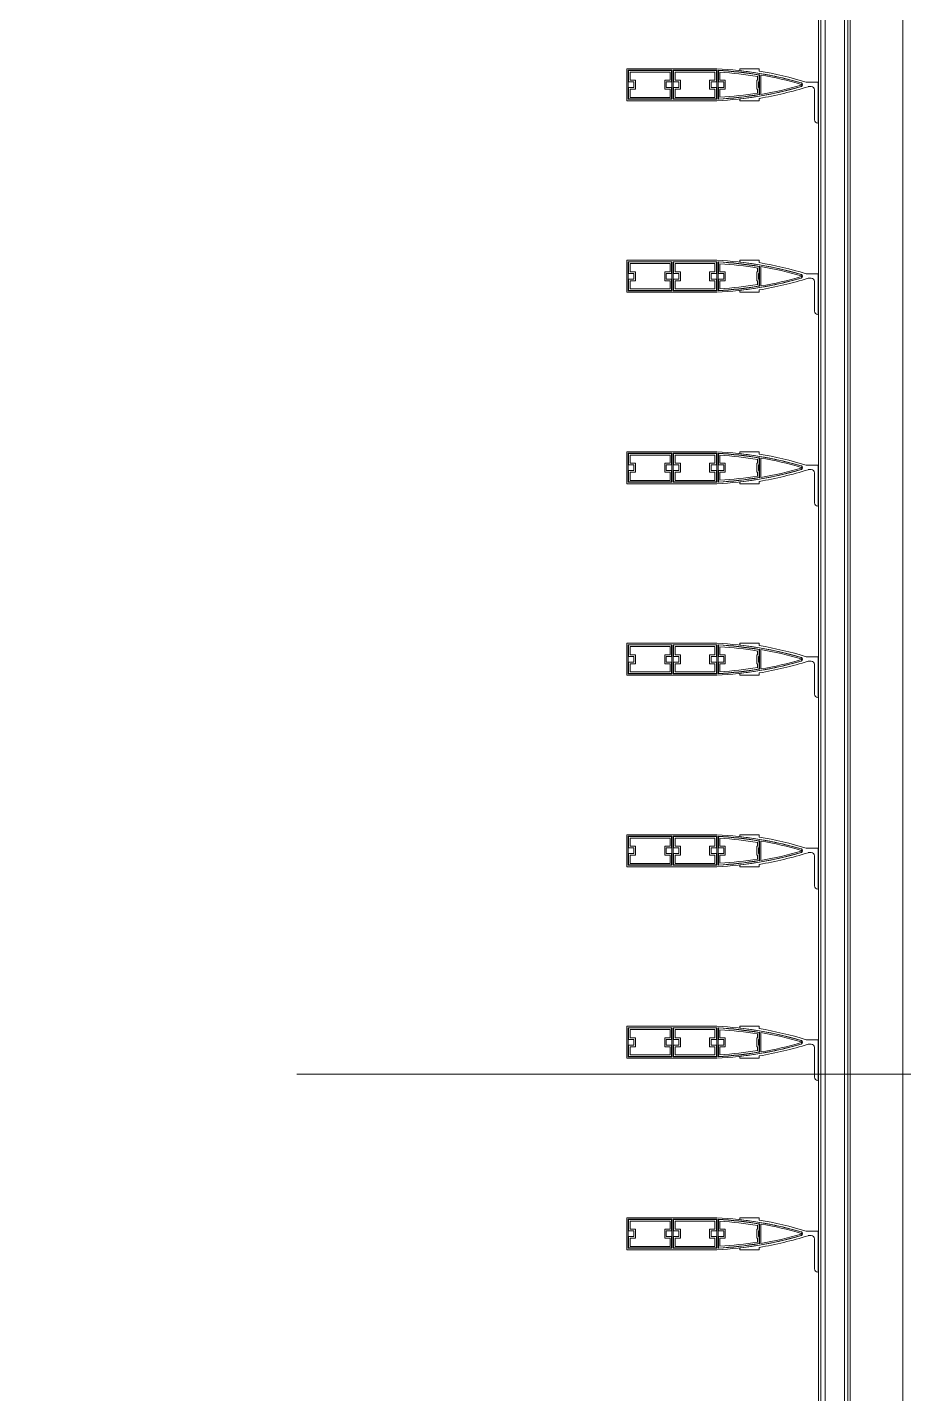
# Model space of a CAD drawing. Header units: millimetres. Extents: x 48966 to 155647, y -43515 to 26217.
# Drawn here: x 55452 to 56825, y -10283 to -8143 of the extents above; entities that cross this region are included whole.
import ezdxf

# ---------------------------------------------------------------- set-up
doc = ezdxf.new("R2010")
doc.units = ezdxf.units.MM
doc.linetypes.add('Осевые', pattern=[6350, 1270, -952.5, 3175, -952.5])
for name, color, linetype, lineweight in [('Обобщенные модели', 7, 'Continuous', 9), ('Обобщенные модели-1', 7, 'Continuous', 18), ('Оси-2', 7, 'Осевые', 9), ('Стены', 7, 'Continuous', 9)]:
    doc.layers.add(name, color=color, linetype=linetype, lineweight=lineweight)

# ---------------------------------------------------------------- blocks, each defined once
blk = doc.blocks.new('Обвязочная балка 1 - Обвязочная балка 1-1451838-План 5-го этажа на отм_ _12_600')
at = {"layer": 'Обобщенные модели'}
for p, q in [((56702.6, 20067.1), (56702.5, -21690.9)), ((56732.4, -21690.9), (56732.5, 20067.1))]:
    blk.add_line(p, q, dxfattribs=at)
at = {"layer": 'Обобщенные модели-1'}
for p, q in [((56691.7, 20067.1), (56691.6, -21690.9)), ((56695.6, -21690.9), (56695.7, 20067.1)), ((56737.7, 20067.1), (56737.6, -21690.9)), ((56741.6, -21690.9), (56741.7, 20067.1))]:
    blk.add_line(p, q, dxfattribs=at)
blk = doc.blocks.new('Профиль ламели268 - Профиль ламели-1526301-План 5-го этажа на отм_ _12_600')
at = {"layer": 'Обобщенные модели-1'}
for p, q in [((64006.9, 24507.1), (64006.9, 24366.2)), ((64056.9, 24507.1), (64006.9, 24507.1)), ((64009.1, 24436.5), (64009.1, 24504.9)), ((64009.1, 24504.9), (64054.7, 24504.9)), ((64027.4, 24504.4), (64009.6, 24504.4)), ((64009.6, 24504.4), (64009.6, 24437)), ((64012.1, 24439.5), (64012.1, 24501.9)), ((64012.1, 24501.9), (64024.9, 24501.9)), ((64024.9, 24501.9), (64024.9, 24493.5)), ((64024.9, 24493.5), (64038.8, 24493.5)), ((64027.4, 24496), (64027.4, 24504.4)), ((64036.3, 24496), (64027.4, 24496)), ((64054.2, 24504.4), (64036.3, 24504.4)), ((64036.3, 24504.4), (64036.3, 24496)), ((64038.8, 24493.5), (64038.8, 24501.9)), ((64038.8, 24501.9), (64051.7, 24501.9)), ((64051.7, 24501.9), (64051.7, 24439.5)), ((64054.2, 24437), (64054.2, 24504.4)), ((64054.7, 24504.9), (64054.7, 24436.5)), ((64056.9, 24366.2), (64056.9, 24507.1)), ((64038.8, 24447.9), (64024.9, 24447.9)), ((64024.9, 24447.9), (64024.9, 24439.5)), ((64027.4, 24437), (64027.4, 24445.4)), ((64027.4, 24445.4), (64036.3, 24445.4)), ((64036.3, 24445.4), (64036.3, 24437)), ((64038.8, 24439.5), (64038.8, 24447.9)), ((64054.7, 24436.5), (64009.1, 24436.5)), ((64009.1, 24434.6), (64054.7, 24434.6)), ((64009.1, 24366.2), (64009.1, 24434.6)), ((64009.6, 24437), (64027.4, 24437)), ((64027.4, 24434.1), (64009.6, 24434.1)), ((64009.6, 24434.1), (64009.6, 24366.7)), ((64024.9, 24439.5), (64012.1, 24439.5)), ((64012.1, 24369.2), (64012.1, 24431.6)), ((64012.1, 24431.6), (64024.9, 24431.6)), ((64024.9, 24431.6), (64024.9, 24423.2)), ((64024.9, 24423.2), (64038.8, 24423.2)), ((64027.4, 24425.7), (64027.4, 24434.1)), ((64036.3, 24425.7), (64027.4, 24425.7)), ((64036.3, 24437), (64054.2, 24437)), ((64054.2, 24434.1), (64036.3, 24434.1)), ((64036.3, 24434.1), (64036.3, 24425.7)), ((64051.7, 24439.5), (64038.8, 24439.5)), ((64038.8, 24423.2), (64038.8, 24431.6)), ((64038.8, 24431.6), (64051.7, 24431.6)), ((64051.7, 24431.6), (64051.7, 24369.2)), ((64054.2, 24366.7), (64054.2, 24434.1)), ((64054.7, 24434.6), (64054.7, 24366.2)), ((64054.7, 24366.2), (64009.1, 24366.2)), ((64009.1, 24364.3), (64054.6, 24364.3)), ((64009.6, 24366.7), (64027.4, 24366.7)), ((64027.4, 24363.8), (64009.6, 24363.8)), ((64024.9, 24369.2), (64012.1, 24369.2)), ((64012.2, 24361.3), (64024.9, 24361.3)), ((64038.8, 24377.6), (64024.9, 24377.6)), ((64024.9, 24377.6), (64024.9, 24369.2)), ((64024.9, 24361.3), (64024.9, 24352.9)), ((64027.4, 24366.7), (64027.4, 24375.1)), ((64027.4, 24375.1), (64036.3, 24375.1)), ((64027.4, 24355.4), (64027.4, 24363.8)), ((64036.3, 24375.1), (64036.3, 24366.7)), ((64036.3, 24366.7), (64054.2, 24366.7)), ((64054.2, 24363.8), (64036.3, 24363.8)), ((64036.3, 24363.8), (64036.3, 24355.4)), ((64038.8, 24369.2), (64038.8, 24377.6)), ((64051.7, 24369.2), (64038.8, 24369.2)), ((64038.8, 24352.9), (64038.8, 24361.3)), ((64038.8, 24361.3), (64051.5, 24361.3)), ((64024.9, 24352.9), (64038.8, 24352.9)), ((64036.3, 24355.4), (64027.4, 24355.4)), ((64009.8, 24330.1), (64006.9, 24330.1)), ((64006.9, 24330.1), (64006.9, 24299.7)), ((64056.8, 24330.1), (64053.9, 24330.1)), ((64056.8, 24299.7), (64056.8, 24330.1)), ((64006.9, 24299.7), (64010.5, 24299.7)), ((64047.4, 24299.2), (64016.3, 24299.2)), ((64016.6, 24297.3), (64047.1, 24297.3)), ((64016.8, 24299.7), (64027.4, 24299.7)), ((64024.9, 24302.2), (64018.9, 24302.2)), ((64038.8, 24303.5), (64024.9, 24303.5)), ((64024.9, 24303.5), (64024.9, 24302.2)), ((64027.4, 24299.7), (64027.4, 24301)), ((64027.4, 24301), (64036.3, 24301)), ((64036.3, 24301), (64036.3, 24299.7)), ((64036.3, 24299.7), (64046.9, 24299.7)), ((64038.8, 24302.2), (64038.8, 24303.5)), ((64044.8, 24302.2), (64038.8, 24302.2)), ((64053.2, 24299.7), (64056.8, 24299.7)), ((64023.9, 24213.1), (63976.9, 24213.1)), ((64028.9, 24223), (64028.9, 24218.1)), ((64035.9, 24207.1), (64035.9, 24226.3)), ((63971.9, 24208.1), (63971.9, 24207.1)), ((63971.9, 24207.1), (64035.9, 24207.1))]:
    blk.add_line(p, q, dxfattribs=at)
for centre, radius, start, end in [((64580.6, 24394.6), 574.5, 182.8338, 196.2258), ((64580.7, 24394.3), 572.3, 183.0109, 189.5715), ((64580.4, 24395.9), 571.8, 183.2193, 189.6867), ((64580.5, 24395.6), 569.3, 183.4571, 189.4457), ((63483.1, 24394.6), 574.5, 343.7742, 357.1662), ((63483.2, 24395.6), 569.3, 350.5543, 356.5429), ((63483.3, 24395.9), 571.8, 350.3133, 356.7807), ((63483, 24394.3), 572.3, 350.4285, 356.9891), ((64580.6, 24394.6), 574.5, 186.4465, 196.2576), ((63483.1, 24394.6), 574.5, 343.7424, 353.5535), ((64577.1, 24394.6), 574.5, 189.5084, 197.3712), ((64549, 24386.8), 539.8, 189.5428, 196.4344), ((63514.7, 24386.8), 539.8, 343.5656, 350.4572), ((63486.6, 24394.6), 574.5, 342.9661, 350.4916), ((64031.9, 24235.1), 3, 200, 340), ((64031.9, 24234.5), 2.84, 196.2576, 343.7424), ((64031.9, 24234.2), 0.645, 196.4344, 343.5656), ((63976.9, 24208.1), 5, 90, 180), ((64023.9, 24218.1), 5, 270, 0)]:
    blk.add_arc(centre, radius, start, end, dxfattribs=at)
blk = doc.blocks.new('Профиль ламели269 - Профиль ламели-1526565-План 5-го этажа на отм_ _12_600')
at = {"layer": 'Обобщенные модели-1'}
for p, q in [((64006.9, 24507.1), (64006.9, 24366.2)), ((64056.9, 24507.1), (64006.9, 24507.1)), ((64009.1, 24436.5), (64009.1, 24504.9)), ((64009.1, 24504.9), (64054.7, 24504.9)), ((64027.4, 24504.4), (64009.6, 24504.4)), ((64009.6, 24504.4), (64009.6, 24437)), ((64012.1, 24439.5), (64012.1, 24501.9)), ((64012.1, 24501.9), (64024.9, 24501.9)), ((64024.9, 24501.9), (64024.9, 24493.5)), ((64024.9, 24493.5), (64038.8, 24493.5)), ((64027.4, 24496), (64027.4, 24504.4)), ((64036.3, 24496), (64027.4, 24496)), ((64054.2, 24504.4), (64036.3, 24504.4)), ((64036.3, 24504.4), (64036.3, 24496)), ((64038.8, 24493.5), (64038.8, 24501.9)), ((64038.8, 24501.9), (64051.7, 24501.9)), ((64051.7, 24501.9), (64051.7, 24439.5)), ((64054.2, 24437), (64054.2, 24504.4)), ((64054.7, 24504.9), (64054.7, 24436.5)), ((64056.9, 24366.2), (64056.9, 24507.1)), ((64038.8, 24447.9), (64024.9, 24447.9)), ((64024.9, 24447.9), (64024.9, 24439.5)), ((64027.4, 24437), (64027.4, 24445.4)), ((64027.4, 24445.4), (64036.3, 24445.4)), ((64036.3, 24445.4), (64036.3, 24437)), ((64038.8, 24439.5), (64038.8, 24447.9)), ((64054.7, 24436.5), (64009.1, 24436.5)), ((64009.1, 24434.6), (64054.7, 24434.6)), ((64009.1, 24366.2), (64009.1, 24434.6)), ((64009.6, 24437), (64027.4, 24437)), ((64027.4, 24434.1), (64009.6, 24434.1)), ((64009.6, 24434.1), (64009.6, 24366.7)), ((64024.9, 24439.5), (64012.1, 24439.5)), ((64012.1, 24369.2), (64012.1, 24431.6)), ((64012.1, 24431.6), (64024.9, 24431.6)), ((64024.9, 24431.6), (64024.9, 24423.2)), ((64024.9, 24423.2), (64038.8, 24423.2)), ((64027.4, 24425.7), (64027.4, 24434.1)), ((64036.3, 24425.7), (64027.4, 24425.7)), ((64036.3, 24437), (64054.2, 24437)), ((64054.2, 24434.1), (64036.3, 24434.1)), ((64036.3, 24434.1), (64036.3, 24425.7)), ((64051.7, 24439.5), (64038.8, 24439.5)), ((64038.8, 24423.2), (64038.8, 24431.6)), ((64038.8, 24431.6), (64051.7, 24431.6)), ((64051.7, 24431.6), (64051.7, 24369.2)), ((64054.2, 24366.7), (64054.2, 24434.1)), ((64054.7, 24434.6), (64054.7, 24366.2)), ((64054.7, 24366.2), (64009.1, 24366.2)), ((64009.1, 24364.3), (64054.6, 24364.3)), ((64009.6, 24366.7), (64027.4, 24366.7)), ((64027.4, 24363.8), (64009.6, 24363.8)), ((64024.9, 24369.2), (64012.1, 24369.2)), ((64012.2, 24361.3), (64024.9, 24361.3)), ((64038.8, 24377.6), (64024.9, 24377.6)), ((64024.9, 24377.6), (64024.9, 24369.2)), ((64024.9, 24361.3), (64024.9, 24352.9)), ((64027.4, 24366.7), (64027.4, 24375.1)), ((64027.4, 24375.1), (64036.3, 24375.1)), ((64027.4, 24355.4), (64027.4, 24363.8)), ((64036.3, 24375.1), (64036.3, 24366.7)), ((64036.3, 24366.7), (64054.2, 24366.7)), ((64054.2, 24363.8), (64036.3, 24363.8)), ((64036.3, 24363.8), (64036.3, 24355.4)), ((64038.8, 24369.2), (64038.8, 24377.6)), ((64051.7, 24369.2), (64038.8, 24369.2)), ((64038.8, 24352.9), (64038.8, 24361.3)), ((64038.8, 24361.3), (64051.5, 24361.3)), ((64024.9, 24352.9), (64038.8, 24352.9)), ((64036.3, 24355.4), (64027.4, 24355.4)), ((64009.8, 24330.1), (64006.9, 24330.1)), ((64006.9, 24330.1), (64006.9, 24299.7)), ((64056.8, 24330.1), (64053.9, 24330.1)), ((64056.8, 24299.7), (64056.8, 24330.1)), ((64006.9, 24299.7), (64010.5, 24299.7)), ((64047.4, 24299.2), (64016.3, 24299.2)), ((64016.6, 24297.3), (64047.1, 24297.3)), ((64016.8, 24299.7), (64027.4, 24299.7)), ((64024.9, 24302.2), (64018.9, 24302.2)), ((64038.8, 24303.5), (64024.9, 24303.5)), ((64024.9, 24303.5), (64024.9, 24302.2)), ((64027.4, 24299.7), (64027.4, 24301)), ((64027.4, 24301), (64036.3, 24301)), ((64036.3, 24301), (64036.3, 24299.7)), ((64036.3, 24299.7), (64046.9, 24299.7)), ((64038.8, 24302.2), (64038.8, 24303.5)), ((64044.8, 24302.2), (64038.8, 24302.2)), ((64053.2, 24299.7), (64056.8, 24299.7)), ((64023.9, 24213.1), (63976.9, 24213.1)), ((64028.9, 24223), (64028.9, 24218.1)), ((64035.9, 24207.1), (64035.9, 24226.3)), ((63971.9, 24208.1), (63971.9, 24207.1)), ((63971.9, 24207.1), (64035.9, 24207.1))]:
    blk.add_line(p, q, dxfattribs=at)
for centre, radius, start, end in [((64580.6, 24394.6), 574.5, 182.8338, 196.2258), ((64580.7, 24394.3), 572.3, 183.0109, 189.5715), ((64580.4, 24395.9), 571.8, 183.2193, 189.6867), ((64580.5, 24395.6), 569.3, 183.4571, 189.4457), ((63483.1, 24394.6), 574.5, 343.7742, 357.1662), ((63483.2, 24395.6), 569.3, 350.5543, 356.5429), ((63483.3, 24395.9), 571.8, 350.3133, 356.7807), ((63483, 24394.3), 572.3, 350.4285, 356.9891), ((64580.6, 24394.6), 574.5, 186.4465, 196.2576), ((63483.1, 24394.6), 574.5, 343.7424, 353.5535), ((64577.1, 24394.6), 574.5, 189.5084, 197.3712), ((64549, 24386.8), 539.8, 189.5428, 196.4344), ((63514.7, 24386.8), 539.8, 343.5656, 350.4572), ((63486.6, 24394.6), 574.5, 342.9661, 350.4916), ((64031.9, 24235.1), 3, 200, 340), ((64031.9, 24234.5), 2.84, 196.2576, 343.7424), ((64031.9, 24234.2), 0.645, 196.4344, 343.5656), ((63976.9, 24208.1), 5, 90, 180), ((64023.9, 24218.1), 5, 270, 0)]:
    blk.add_arc(centre, radius, start, end, dxfattribs=at)
blk = doc.blocks.new('Профиль ламели270 - Профиль ламели-1526829-План 5-го этажа на отм_ _12_600')
at = {"layer": 'Обобщенные модели-1'}
for p, q in [((64006.9, 24507.1), (64006.9, 24366.2)), ((64056.9, 24507.1), (64006.9, 24507.1)), ((64009.1, 24436.5), (64009.1, 24504.9)), ((64009.1, 24504.9), (64054.7, 24504.9)), ((64027.4, 24504.4), (64009.6, 24504.4)), ((64009.6, 24504.4), (64009.6, 24437)), ((64012.1, 24439.5), (64012.1, 24501.9)), ((64012.1, 24501.9), (64024.9, 24501.9)), ((64024.9, 24501.9), (64024.9, 24493.5)), ((64024.9, 24493.5), (64038.8, 24493.5)), ((64027.4, 24496), (64027.4, 24504.4)), ((64036.3, 24496), (64027.4, 24496)), ((64054.2, 24504.4), (64036.3, 24504.4)), ((64036.3, 24504.4), (64036.3, 24496)), ((64038.8, 24493.5), (64038.8, 24501.9)), ((64038.8, 24501.9), (64051.7, 24501.9)), ((64051.7, 24501.9), (64051.7, 24439.5)), ((64054.2, 24437), (64054.2, 24504.4)), ((64054.7, 24504.9), (64054.7, 24436.5)), ((64056.9, 24366.2), (64056.9, 24507.1)), ((64038.8, 24447.9), (64024.9, 24447.9)), ((64024.9, 24447.9), (64024.9, 24439.5)), ((64027.4, 24437), (64027.4, 24445.4)), ((64027.4, 24445.4), (64036.3, 24445.4)), ((64036.3, 24445.4), (64036.3, 24437)), ((64038.8, 24439.5), (64038.8, 24447.9)), ((64054.7, 24436.5), (64009.1, 24436.5)), ((64009.1, 24434.6), (64054.7, 24434.6)), ((64009.1, 24366.2), (64009.1, 24434.6)), ((64009.6, 24437), (64027.4, 24437)), ((64027.4, 24434.1), (64009.6, 24434.1)), ((64009.6, 24434.1), (64009.6, 24366.7)), ((64024.9, 24439.5), (64012.1, 24439.5)), ((64012.1, 24369.2), (64012.1, 24431.6)), ((64012.1, 24431.6), (64024.9, 24431.6)), ((64024.9, 24431.6), (64024.9, 24423.2)), ((64024.9, 24423.2), (64038.8, 24423.2)), ((64027.4, 24425.7), (64027.4, 24434.1)), ((64036.3, 24425.7), (64027.4, 24425.7)), ((64036.3, 24437), (64054.2, 24437)), ((64054.2, 24434.1), (64036.3, 24434.1)), ((64036.3, 24434.1), (64036.3, 24425.7)), ((64051.7, 24439.5), (64038.8, 24439.5)), ((64038.8, 24423.2), (64038.8, 24431.6)), ((64038.8, 24431.6), (64051.7, 24431.6)), ((64051.7, 24431.6), (64051.7, 24369.2)), ((64054.2, 24366.7), (64054.2, 24434.1)), ((64054.7, 24434.6), (64054.7, 24366.2)), ((64054.7, 24366.2), (64009.1, 24366.2)), ((64009.1, 24364.3), (64054.6, 24364.3)), ((64009.6, 24366.7), (64027.4, 24366.7)), ((64027.4, 24363.8), (64009.6, 24363.8)), ((64024.9, 24369.2), (64012.1, 24369.2)), ((64012.2, 24361.3), (64024.9, 24361.3)), ((64038.8, 24377.6), (64024.9, 24377.6)), ((64024.9, 24377.6), (64024.9, 24369.2)), ((64024.9, 24361.3), (64024.9, 24352.9)), ((64027.4, 24366.7), (64027.4, 24375.1)), ((64027.4, 24375.1), (64036.3, 24375.1)), ((64027.4, 24355.4), (64027.4, 24363.8)), ((64036.3, 24375.1), (64036.3, 24366.7)), ((64036.3, 24366.7), (64054.2, 24366.7)), ((64054.2, 24363.8), (64036.3, 24363.8)), ((64036.3, 24363.8), (64036.3, 24355.4)), ((64038.8, 24369.2), (64038.8, 24377.6)), ((64051.7, 24369.2), (64038.8, 24369.2)), ((64038.8, 24352.9), (64038.8, 24361.3)), ((64038.8, 24361.3), (64051.5, 24361.3)), ((64024.9, 24352.9), (64038.8, 24352.9)), ((64036.3, 24355.4), (64027.4, 24355.4)), ((64009.8, 24330.1), (64006.9, 24330.1)), ((64006.9, 24330.1), (64006.9, 24299.7)), ((64056.8, 24330.1), (64053.9, 24330.1)), ((64056.8, 24299.7), (64056.8, 24330.1)), ((64006.9, 24299.7), (64010.5, 24299.7)), ((64047.4, 24299.2), (64016.3, 24299.2)), ((64016.6, 24297.3), (64047.1, 24297.3)), ((64016.8, 24299.7), (64027.4, 24299.7)), ((64024.9, 24302.2), (64018.9, 24302.2)), ((64038.8, 24303.5), (64024.9, 24303.5)), ((64024.9, 24303.5), (64024.9, 24302.2)), ((64027.4, 24299.7), (64027.4, 24301)), ((64027.4, 24301), (64036.3, 24301)), ((64036.3, 24301), (64036.3, 24299.7)), ((64036.3, 24299.7), (64046.9, 24299.7)), ((64038.8, 24302.2), (64038.8, 24303.5)), ((64044.8, 24302.2), (64038.8, 24302.2)), ((64053.2, 24299.7), (64056.8, 24299.7)), ((64023.9, 24213.1), (63976.9, 24213.1)), ((64028.9, 24223), (64028.9, 24218.1)), ((64035.9, 24207.1), (64035.9, 24226.3)), ((63971.9, 24208.1), (63971.9, 24207.1)), ((63971.9, 24207.1), (64035.9, 24207.1))]:
    blk.add_line(p, q, dxfattribs=at)
for centre, radius, start, end in [((64580.6, 24394.6), 574.5, 182.8338, 196.2258), ((64580.7, 24394.3), 572.3, 183.0109, 189.5715), ((64580.4, 24395.9), 571.8, 183.2193, 189.6867), ((64580.5, 24395.6), 569.3, 183.4571, 189.4457), ((63483.1, 24394.6), 574.5, 343.7742, 357.1662), ((63483.2, 24395.6), 569.3, 350.5543, 356.5429), ((63483.3, 24395.9), 571.8, 350.3133, 356.7807), ((63483, 24394.3), 572.3, 350.4285, 356.9891), ((64580.6, 24394.6), 574.5, 186.4465, 196.2576), ((63483.1, 24394.6), 574.5, 343.7424, 353.5535), ((64577.1, 24394.6), 574.5, 189.5084, 197.3712), ((64549, 24386.8), 539.8, 189.5428, 196.4344), ((63514.7, 24386.8), 539.8, 343.5656, 350.4572), ((63486.6, 24394.6), 574.5, 342.9661, 350.4916), ((64031.9, 24235.1), 3, 200, 340), ((64031.9, 24234.5), 2.84, 196.2576, 343.7424), ((64031.9, 24234.2), 0.645, 196.4344, 343.5656), ((63976.9, 24208.1), 5, 90, 180), ((64023.9, 24218.1), 5, 270, 0)]:
    blk.add_arc(centre, radius, start, end, dxfattribs=at)
blk = doc.blocks.new('Профиль ламели271 - Профиль ламели-1527093-План 5-го этажа на отм_ _12_600')
at = {"layer": 'Обобщенные модели-1'}
for p, q in [((64006.9, 24507.1), (64006.9, 24366.2)), ((64056.9, 24507.1), (64006.9, 24507.1)), ((64009.1, 24436.5), (64009.1, 24504.9)), ((64009.1, 24504.9), (64054.7, 24504.9)), ((64027.4, 24504.4), (64009.6, 24504.4)), ((64009.6, 24504.4), (64009.6, 24437)), ((64012.1, 24439.5), (64012.1, 24501.9)), ((64012.1, 24501.9), (64024.9, 24501.9)), ((64024.9, 24501.9), (64024.9, 24493.5)), ((64024.9, 24493.5), (64038.8, 24493.5)), ((64027.4, 24496), (64027.4, 24504.4)), ((64036.3, 24496), (64027.4, 24496)), ((64054.2, 24504.4), (64036.3, 24504.4)), ((64036.3, 24504.4), (64036.3, 24496)), ((64038.8, 24493.5), (64038.8, 24501.9)), ((64038.8, 24501.9), (64051.7, 24501.9)), ((64051.7, 24501.9), (64051.7, 24439.5)), ((64054.2, 24437), (64054.2, 24504.4)), ((64054.7, 24504.9), (64054.7, 24436.5)), ((64056.9, 24366.2), (64056.9, 24507.1)), ((64038.8, 24447.9), (64024.9, 24447.9)), ((64024.9, 24447.9), (64024.9, 24439.5)), ((64027.4, 24437), (64027.4, 24445.4)), ((64027.4, 24445.4), (64036.3, 24445.4)), ((64036.3, 24445.4), (64036.3, 24437)), ((64038.8, 24439.5), (64038.8, 24447.9)), ((64054.7, 24436.5), (64009.1, 24436.5)), ((64009.1, 24434.6), (64054.7, 24434.6)), ((64009.1, 24366.2), (64009.1, 24434.6)), ((64009.6, 24437), (64027.4, 24437)), ((64027.4, 24434.1), (64009.6, 24434.1)), ((64009.6, 24434.1), (64009.6, 24366.7)), ((64024.9, 24439.5), (64012.1, 24439.5)), ((64012.1, 24369.2), (64012.1, 24431.6)), ((64012.1, 24431.6), (64024.9, 24431.6)), ((64024.9, 24431.6), (64024.9, 24423.2)), ((64024.9, 24423.2), (64038.8, 24423.2)), ((64027.4, 24425.7), (64027.4, 24434.1)), ((64036.3, 24425.7), (64027.4, 24425.7)), ((64036.3, 24437), (64054.2, 24437)), ((64054.2, 24434.1), (64036.3, 24434.1)), ((64036.3, 24434.1), (64036.3, 24425.7)), ((64051.7, 24439.5), (64038.8, 24439.5)), ((64038.8, 24423.2), (64038.8, 24431.6)), ((64038.8, 24431.6), (64051.7, 24431.6)), ((64051.7, 24431.6), (64051.7, 24369.2)), ((64054.2, 24366.7), (64054.2, 24434.1)), ((64054.7, 24434.6), (64054.7, 24366.2)), ((64054.7, 24366.2), (64009.1, 24366.2)), ((64009.1, 24364.3), (64054.6, 24364.3)), ((64009.6, 24366.7), (64027.4, 24366.7)), ((64027.4, 24363.8), (64009.6, 24363.8)), ((64024.9, 24369.2), (64012.1, 24369.2)), ((64012.2, 24361.3), (64024.9, 24361.3)), ((64038.8, 24377.6), (64024.9, 24377.6)), ((64024.9, 24377.6), (64024.9, 24369.2)), ((64024.9, 24361.3), (64024.9, 24352.9)), ((64027.4, 24366.7), (64027.4, 24375.1)), ((64027.4, 24375.1), (64036.3, 24375.1)), ((64027.4, 24355.4), (64027.4, 24363.8)), ((64036.3, 24375.1), (64036.3, 24366.7)), ((64036.3, 24366.7), (64054.2, 24366.7)), ((64054.2, 24363.8), (64036.3, 24363.8)), ((64036.3, 24363.8), (64036.3, 24355.4)), ((64038.8, 24369.2), (64038.8, 24377.6)), ((64051.7, 24369.2), (64038.8, 24369.2)), ((64038.8, 24352.9), (64038.8, 24361.3)), ((64038.8, 24361.3), (64051.5, 24361.3)), ((64024.9, 24352.9), (64038.8, 24352.9)), ((64036.3, 24355.4), (64027.4, 24355.4)), ((64009.8, 24330.1), (64006.9, 24330.1)), ((64006.9, 24330.1), (64006.9, 24299.7)), ((64056.8, 24330.1), (64053.9, 24330.1)), ((64056.8, 24299.7), (64056.8, 24330.1)), ((64006.9, 24299.7), (64010.5, 24299.7)), ((64047.4, 24299.2), (64016.3, 24299.2)), ((64016.6, 24297.3), (64047.1, 24297.3)), ((64016.8, 24299.7), (64027.4, 24299.7)), ((64024.9, 24302.2), (64018.9, 24302.2)), ((64038.8, 24303.5), (64024.9, 24303.5)), ((64024.9, 24303.5), (64024.9, 24302.2)), ((64027.4, 24299.7), (64027.4, 24301)), ((64027.4, 24301), (64036.3, 24301)), ((64036.3, 24301), (64036.3, 24299.7)), ((64036.3, 24299.7), (64046.9, 24299.7)), ((64038.8, 24302.2), (64038.8, 24303.5)), ((64044.8, 24302.2), (64038.8, 24302.2)), ((64053.2, 24299.7), (64056.8, 24299.7)), ((64023.9, 24213.1), (63976.9, 24213.1)), ((64028.9, 24223), (64028.9, 24218.1)), ((64035.9, 24207.1), (64035.9, 24226.3)), ((63971.9, 24208.1), (63971.9, 24207.1)), ((63971.9, 24207.1), (64035.9, 24207.1))]:
    blk.add_line(p, q, dxfattribs=at)
for centre, radius, start, end in [((64580.6, 24394.6), 574.5, 182.8338, 196.2258), ((64580.7, 24394.3), 572.3, 183.0109, 189.5715), ((64580.4, 24395.9), 571.8, 183.2193, 189.6867), ((64580.5, 24395.6), 569.3, 183.4571, 189.4457), ((63483.1, 24394.6), 574.5, 343.7742, 357.1662), ((63483.2, 24395.6), 569.3, 350.5543, 356.5429), ((63483.3, 24395.9), 571.8, 350.3133, 356.7807), ((63483, 24394.3), 572.3, 350.4285, 356.9891), ((64580.6, 24394.6), 574.5, 186.4465, 196.2576), ((63483.1, 24394.6), 574.5, 343.7424, 353.5535), ((64577.1, 24394.6), 574.5, 189.5084, 197.3712), ((64549, 24386.8), 539.8, 189.5428, 196.4344), ((63514.7, 24386.8), 539.8, 343.5656, 350.4572), ((63486.6, 24394.6), 574.5, 342.9661, 350.4916), ((64031.9, 24235.1), 3, 200, 340), ((64031.9, 24234.5), 2.84, 196.2576, 343.7424), ((64031.9, 24234.2), 0.645, 196.4344, 343.5656), ((63976.9, 24208.1), 5, 90, 180), ((64023.9, 24218.1), 5, 270, 0)]:
    blk.add_arc(centre, radius, start, end, dxfattribs=at)
blk = doc.blocks.new('Профиль ламели272 - Профиль ламели-1527357-План 5-го этажа на отм_ _12_600')
at = {"layer": 'Обобщенные модели-1'}
for p, q in [((64006.9, 24507.1), (64006.9, 24366.2)), ((64056.9, 24507.1), (64006.9, 24507.1)), ((64009.1, 24436.5), (64009.1, 24504.9)), ((64009.1, 24504.9), (64054.7, 24504.9)), ((64027.4, 24504.4), (64009.6, 24504.4)), ((64009.6, 24504.4), (64009.6, 24437)), ((64012.1, 24439.5), (64012.1, 24501.9)), ((64012.1, 24501.9), (64024.9, 24501.9)), ((64024.9, 24501.9), (64024.9, 24493.5)), ((64024.9, 24493.5), (64038.8, 24493.5)), ((64027.4, 24496), (64027.4, 24504.4)), ((64036.3, 24496), (64027.4, 24496)), ((64054.2, 24504.4), (64036.3, 24504.4)), ((64036.3, 24504.4), (64036.3, 24496)), ((64038.8, 24493.5), (64038.8, 24501.9)), ((64038.8, 24501.9), (64051.7, 24501.9)), ((64051.7, 24501.9), (64051.7, 24439.5)), ((64054.2, 24437), (64054.2, 24504.4)), ((64054.7, 24504.9), (64054.7, 24436.5)), ((64056.9, 24366.2), (64056.9, 24507.1)), ((64038.8, 24447.9), (64024.9, 24447.9)), ((64024.9, 24447.9), (64024.9, 24439.5)), ((64027.4, 24437), (64027.4, 24445.4)), ((64027.4, 24445.4), (64036.3, 24445.4)), ((64036.3, 24445.4), (64036.3, 24437)), ((64038.8, 24439.5), (64038.8, 24447.9)), ((64054.7, 24436.5), (64009.1, 24436.5)), ((64009.1, 24434.6), (64054.7, 24434.6)), ((64009.1, 24366.2), (64009.1, 24434.6)), ((64009.6, 24437), (64027.4, 24437)), ((64027.4, 24434.1), (64009.6, 24434.1)), ((64009.6, 24434.1), (64009.6, 24366.7)), ((64024.9, 24439.5), (64012.1, 24439.5)), ((64012.1, 24369.2), (64012.1, 24431.6)), ((64012.1, 24431.6), (64024.9, 24431.6)), ((64024.9, 24431.6), (64024.9, 24423.2)), ((64024.9, 24423.2), (64038.8, 24423.2)), ((64027.4, 24425.7), (64027.4, 24434.1)), ((64036.3, 24425.7), (64027.4, 24425.7)), ((64036.3, 24437), (64054.2, 24437)), ((64054.2, 24434.1), (64036.3, 24434.1)), ((64036.3, 24434.1), (64036.3, 24425.7)), ((64051.7, 24439.5), (64038.8, 24439.5)), ((64038.8, 24423.2), (64038.8, 24431.6)), ((64038.8, 24431.6), (64051.7, 24431.6)), ((64051.7, 24431.6), (64051.7, 24369.2)), ((64054.2, 24366.7), (64054.2, 24434.1)), ((64054.7, 24434.6), (64054.7, 24366.2)), ((64054.7, 24366.2), (64009.1, 24366.2)), ((64009.1, 24364.3), (64054.6, 24364.3)), ((64009.6, 24366.7), (64027.4, 24366.7)), ((64027.4, 24363.8), (64009.6, 24363.8)), ((64024.9, 24369.2), (64012.1, 24369.2)), ((64012.2, 24361.3), (64024.9, 24361.3)), ((64038.8, 24377.6), (64024.9, 24377.6)), ((64024.9, 24377.6), (64024.9, 24369.2)), ((64024.9, 24361.3), (64024.9, 24352.9)), ((64027.4, 24366.7), (64027.4, 24375.1)), ((64027.4, 24375.1), (64036.3, 24375.1)), ((64027.4, 24355.4), (64027.4, 24363.8)), ((64036.3, 24375.1), (64036.3, 24366.7)), ((64036.3, 24366.7), (64054.2, 24366.7)), ((64054.2, 24363.8), (64036.3, 24363.8)), ((64036.3, 24363.8), (64036.3, 24355.4)), ((64038.8, 24369.2), (64038.8, 24377.6)), ((64051.7, 24369.2), (64038.8, 24369.2)), ((64038.8, 24352.9), (64038.8, 24361.3)), ((64038.8, 24361.3), (64051.5, 24361.3)), ((64024.9, 24352.9), (64038.8, 24352.9)), ((64036.3, 24355.4), (64027.4, 24355.4)), ((64009.8, 24330.1), (64006.9, 24330.1)), ((64006.9, 24330.1), (64006.9, 24299.7)), ((64056.8, 24330.1), (64053.9, 24330.1)), ((64056.8, 24299.7), (64056.8, 24330.1)), ((64006.9, 24299.7), (64010.5, 24299.7)), ((64047.4, 24299.2), (64016.3, 24299.2)), ((64016.6, 24297.3), (64047.1, 24297.3)), ((64016.8, 24299.7), (64027.4, 24299.7)), ((64024.9, 24302.2), (64018.9, 24302.2)), ((64038.8, 24303.5), (64024.9, 24303.5)), ((64024.9, 24303.5), (64024.9, 24302.2)), ((64027.4, 24299.7), (64027.4, 24301)), ((64027.4, 24301), (64036.3, 24301)), ((64036.3, 24301), (64036.3, 24299.7)), ((64036.3, 24299.7), (64046.9, 24299.7)), ((64038.8, 24302.2), (64038.8, 24303.5)), ((64044.8, 24302.2), (64038.8, 24302.2)), ((64053.2, 24299.7), (64056.8, 24299.7)), ((64023.9, 24213.1), (63976.9, 24213.1)), ((64028.9, 24223), (64028.9, 24218.1)), ((64035.9, 24207.1), (64035.9, 24226.3)), ((63971.9, 24208.1), (63971.9, 24207.1)), ((63971.9, 24207.1), (64035.9, 24207.1))]:
    blk.add_line(p, q, dxfattribs=at)
for centre, radius, start, end in [((64580.6, 24394.6), 574.5, 182.8338, 196.2258), ((64580.7, 24394.3), 572.3, 183.0109, 189.5715), ((64580.4, 24395.9), 571.8, 183.2193, 189.6867), ((64580.5, 24395.6), 569.3, 183.4571, 189.4457), ((63483.1, 24394.6), 574.5, 343.7742, 357.1662), ((63483.2, 24395.6), 569.3, 350.5543, 356.5429), ((63483.3, 24395.9), 571.8, 350.3133, 356.7807), ((63483, 24394.3), 572.3, 350.4285, 356.9891), ((64580.6, 24394.6), 574.5, 186.4465, 196.2576), ((63483.1, 24394.6), 574.5, 343.7424, 353.5535), ((64577.1, 24394.6), 574.5, 189.5084, 197.3712), ((64549, 24386.8), 539.8, 189.5428, 196.4344), ((63514.7, 24386.8), 539.8, 343.5656, 350.4572), ((63486.6, 24394.6), 574.5, 342.9661, 350.4916), ((64031.9, 24235.1), 3, 200, 340), ((64031.9, 24234.5), 2.84, 196.2576, 343.7424), ((64031.9, 24234.2), 0.645, 196.4344, 343.5656), ((63976.9, 24208.1), 5, 90, 180), ((64023.9, 24218.1), 5, 270, 0)]:
    blk.add_arc(centre, radius, start, end, dxfattribs=at)
blk = doc.blocks.new('Профиль ламели273 - Профиль ламели-1527621-План 5-го этажа на отм_ _12_600')
at = {"layer": 'Обобщенные модели-1'}
for p, q in [((64006.9, 24507.1), (64006.9, 24366.2)), ((64056.9, 24507.1), (64006.9, 24507.1)), ((64009.1, 24436.5), (64009.1, 24504.9)), ((64009.1, 24504.9), (64054.7, 24504.9)), ((64027.4, 24504.4), (64009.6, 24504.4)), ((64009.6, 24504.4), (64009.6, 24437)), ((64012.1, 24439.5), (64012.1, 24501.9)), ((64012.1, 24501.9), (64024.9, 24501.9)), ((64024.9, 24501.9), (64024.9, 24493.5)), ((64024.9, 24493.5), (64038.8, 24493.5)), ((64027.4, 24496), (64027.4, 24504.4)), ((64036.3, 24496), (64027.4, 24496)), ((64054.2, 24504.4), (64036.3, 24504.4)), ((64036.3, 24504.4), (64036.3, 24496)), ((64038.8, 24493.5), (64038.8, 24501.9)), ((64038.8, 24501.9), (64051.7, 24501.9)), ((64051.7, 24501.9), (64051.7, 24439.5)), ((64054.2, 24437), (64054.2, 24504.4)), ((64054.7, 24504.9), (64054.7, 24436.5)), ((64056.9, 24366.2), (64056.9, 24507.1)), ((64038.8, 24447.9), (64024.9, 24447.9)), ((64024.9, 24447.9), (64024.9, 24439.5)), ((64027.4, 24437), (64027.4, 24445.4)), ((64027.4, 24445.4), (64036.3, 24445.4)), ((64036.3, 24445.4), (64036.3, 24437)), ((64038.8, 24439.5), (64038.8, 24447.9)), ((64054.7, 24436.5), (64009.1, 24436.5)), ((64009.1, 24434.6), (64054.7, 24434.6)), ((64009.1, 24366.2), (64009.1, 24434.6)), ((64009.6, 24437), (64027.4, 24437)), ((64027.4, 24434.1), (64009.6, 24434.1)), ((64009.6, 24434.1), (64009.6, 24366.7)), ((64024.9, 24439.5), (64012.1, 24439.5)), ((64012.1, 24369.2), (64012.1, 24431.6)), ((64012.1, 24431.6), (64024.9, 24431.6)), ((64024.9, 24431.6), (64024.9, 24423.2)), ((64024.9, 24423.2), (64038.8, 24423.2)), ((64027.4, 24425.7), (64027.4, 24434.1)), ((64036.3, 24425.7), (64027.4, 24425.7)), ((64036.3, 24437), (64054.2, 24437)), ((64054.2, 24434.1), (64036.3, 24434.1)), ((64036.3, 24434.1), (64036.3, 24425.7)), ((64051.7, 24439.5), (64038.8, 24439.5)), ((64038.8, 24423.2), (64038.8, 24431.6)), ((64038.8, 24431.6), (64051.7, 24431.6)), ((64051.7, 24431.6), (64051.7, 24369.2)), ((64054.2, 24366.7), (64054.2, 24434.1)), ((64054.7, 24434.6), (64054.7, 24366.2)), ((64054.7, 24366.2), (64009.1, 24366.2)), ((64009.1, 24364.3), (64054.6, 24364.3)), ((64009.6, 24366.7), (64027.4, 24366.7)), ((64027.4, 24363.8), (64009.6, 24363.8)), ((64024.9, 24369.2), (64012.1, 24369.2)), ((64012.2, 24361.3), (64024.9, 24361.3)), ((64038.8, 24377.6), (64024.9, 24377.6)), ((64024.9, 24377.6), (64024.9, 24369.2)), ((64024.9, 24361.3), (64024.9, 24352.9)), ((64027.4, 24366.7), (64027.4, 24375.1)), ((64027.4, 24375.1), (64036.3, 24375.1)), ((64027.4, 24355.4), (64027.4, 24363.8)), ((64036.3, 24375.1), (64036.3, 24366.7)), ((64036.3, 24366.7), (64054.2, 24366.7)), ((64054.2, 24363.8), (64036.3, 24363.8)), ((64036.3, 24363.8), (64036.3, 24355.4)), ((64038.8, 24369.2), (64038.8, 24377.6)), ((64051.7, 24369.2), (64038.8, 24369.2)), ((64038.8, 24352.9), (64038.8, 24361.3)), ((64038.8, 24361.3), (64051.5, 24361.3)), ((64024.9, 24352.9), (64038.8, 24352.9)), ((64036.3, 24355.4), (64027.4, 24355.4)), ((64009.8, 24330.1), (64006.9, 24330.1)), ((64006.9, 24330.1), (64006.9, 24299.7)), ((64056.8, 24330.1), (64053.9, 24330.1)), ((64056.8, 24299.7), (64056.8, 24330.1)), ((64006.9, 24299.7), (64010.5, 24299.7)), ((64047.4, 24299.2), (64016.3, 24299.2)), ((64016.6, 24297.3), (64047.1, 24297.3)), ((64016.8, 24299.7), (64027.4, 24299.7)), ((64024.9, 24302.2), (64018.9, 24302.2)), ((64038.8, 24303.5), (64024.9, 24303.5)), ((64024.9, 24303.5), (64024.9, 24302.2)), ((64027.4, 24299.7), (64027.4, 24301)), ((64027.4, 24301), (64036.3, 24301)), ((64036.3, 24301), (64036.3, 24299.7)), ((64036.3, 24299.7), (64046.9, 24299.7)), ((64038.8, 24302.2), (64038.8, 24303.5)), ((64044.8, 24302.2), (64038.8, 24302.2)), ((64053.2, 24299.7), (64056.8, 24299.7)), ((64023.9, 24213.1), (63976.9, 24213.1)), ((64028.9, 24223), (64028.9, 24218.1)), ((64035.9, 24207.1), (64035.9, 24226.3)), ((63971.9, 24208.1), (63971.9, 24207.1)), ((63971.9, 24207.1), (64035.9, 24207.1))]:
    blk.add_line(p, q, dxfattribs=at)
for centre, radius, start, end in [((64580.6, 24394.6), 574.5, 182.8338, 196.2258), ((64580.7, 24394.3), 572.3, 183.0109, 189.5715), ((64580.4, 24395.9), 571.8, 183.2193, 189.6867), ((64580.5, 24395.6), 569.3, 183.4571, 189.4457), ((63483.1, 24394.6), 574.5, 343.7742, 357.1662), ((63483.2, 24395.6), 569.3, 350.5543, 356.5429), ((63483.3, 24395.9), 571.8, 350.3133, 356.7807), ((63483, 24394.3), 572.3, 350.4285, 356.9891), ((64580.6, 24394.6), 574.5, 186.4465, 196.2576), ((63483.1, 24394.6), 574.5, 343.7424, 353.5535), ((64577.1, 24394.6), 574.5, 189.5084, 197.3712), ((64549, 24386.8), 539.8, 189.5428, 196.4344), ((63514.7, 24386.8), 539.8, 343.5656, 350.4572), ((63486.6, 24394.6), 574.5, 342.9661, 350.4916), ((64031.9, 24235.1), 3, 200, 340), ((64031.9, 24234.5), 2.84, 196.2576, 343.7424), ((64031.9, 24234.2), 0.645, 196.4344, 343.5656), ((63976.9, 24208.1), 5, 90, 180), ((64023.9, 24218.1), 5, 270, 0)]:
    blk.add_arc(centre, radius, start, end, dxfattribs=at)
blk = doc.blocks.new('Профиль ламели274 - Профиль ламели-1527885-План 5-го этажа на отм_ _12_600')
at = {"layer": 'Обобщенные модели-1'}
for p, q in [((64006.9, 24507.1), (64006.9, 24366.2)), ((64056.9, 24507.1), (64006.9, 24507.1)), ((64009.1, 24436.5), (64009.1, 24504.9)), ((64009.1, 24504.9), (64054.7, 24504.9)), ((64027.4, 24504.4), (64009.6, 24504.4)), ((64009.6, 24504.4), (64009.6, 24437)), ((64012.1, 24439.5), (64012.1, 24501.9)), ((64012.1, 24501.9), (64024.9, 24501.9)), ((64024.9, 24501.9), (64024.9, 24493.5)), ((64024.9, 24493.5), (64038.8, 24493.5)), ((64027.4, 24496), (64027.4, 24504.4)), ((64036.3, 24496), (64027.4, 24496)), ((64054.2, 24504.4), (64036.3, 24504.4)), ((64036.3, 24504.4), (64036.3, 24496)), ((64038.8, 24493.5), (64038.8, 24501.9)), ((64038.8, 24501.9), (64051.7, 24501.9)), ((64051.7, 24501.9), (64051.7, 24439.5)), ((64054.2, 24437), (64054.2, 24504.4)), ((64054.7, 24504.9), (64054.7, 24436.5)), ((64056.9, 24366.2), (64056.9, 24507.1)), ((64038.8, 24447.9), (64024.9, 24447.9)), ((64024.9, 24447.9), (64024.9, 24439.5)), ((64027.4, 24437), (64027.4, 24445.4)), ((64027.4, 24445.4), (64036.3, 24445.4)), ((64036.3, 24445.4), (64036.3, 24437)), ((64038.8, 24439.5), (64038.8, 24447.9)), ((64054.7, 24436.5), (64009.1, 24436.5)), ((64009.1, 24434.6), (64054.7, 24434.6)), ((64009.1, 24366.2), (64009.1, 24434.6)), ((64009.6, 24437), (64027.4, 24437)), ((64027.4, 24434.1), (64009.6, 24434.1)), ((64009.6, 24434.1), (64009.6, 24366.7)), ((64024.9, 24439.5), (64012.1, 24439.5)), ((64012.1, 24369.2), (64012.1, 24431.6)), ((64012.1, 24431.6), (64024.9, 24431.6)), ((64024.9, 24431.6), (64024.9, 24423.2)), ((64024.9, 24423.2), (64038.8, 24423.2)), ((64027.4, 24425.7), (64027.4, 24434.1)), ((64036.3, 24425.7), (64027.4, 24425.7)), ((64036.3, 24437), (64054.2, 24437)), ((64054.2, 24434.1), (64036.3, 24434.1)), ((64036.3, 24434.1), (64036.3, 24425.7)), ((64051.7, 24439.5), (64038.8, 24439.5)), ((64038.8, 24423.2), (64038.8, 24431.6)), ((64038.8, 24431.6), (64051.7, 24431.6)), ((64051.7, 24431.6), (64051.7, 24369.2)), ((64054.2, 24366.7), (64054.2, 24434.1)), ((64054.7, 24434.6), (64054.7, 24366.2)), ((64054.7, 24366.2), (64009.1, 24366.2)), ((64009.1, 24364.3), (64054.6, 24364.3)), ((64009.6, 24366.7), (64027.4, 24366.7)), ((64027.4, 24363.8), (64009.6, 24363.8)), ((64024.9, 24369.2), (64012.1, 24369.2)), ((64012.2, 24361.3), (64024.9, 24361.3)), ((64038.8, 24377.6), (64024.9, 24377.6)), ((64024.9, 24377.6), (64024.9, 24369.2)), ((64024.9, 24361.3), (64024.9, 24352.9)), ((64027.4, 24366.7), (64027.4, 24375.1)), ((64027.4, 24375.1), (64036.3, 24375.1)), ((64027.4, 24355.4), (64027.4, 24363.8)), ((64036.3, 24375.1), (64036.3, 24366.7)), ((64036.3, 24366.7), (64054.2, 24366.7)), ((64054.2, 24363.8), (64036.3, 24363.8)), ((64036.3, 24363.8), (64036.3, 24355.4)), ((64038.8, 24369.2), (64038.8, 24377.6)), ((64051.7, 24369.2), (64038.8, 24369.2)), ((64038.8, 24352.9), (64038.8, 24361.3)), ((64038.8, 24361.3), (64051.5, 24361.3)), ((64024.9, 24352.9), (64038.8, 24352.9)), ((64036.3, 24355.4), (64027.4, 24355.4)), ((64009.8, 24330.1), (64006.9, 24330.1)), ((64006.9, 24330.1), (64006.9, 24299.7)), ((64056.8, 24330.1), (64053.9, 24330.1)), ((64056.8, 24299.7), (64056.8, 24330.1)), ((64006.9, 24299.7), (64010.5, 24299.7)), ((64047.4, 24299.2), (64016.3, 24299.2)), ((64016.6, 24297.3), (64047.1, 24297.3)), ((64016.8, 24299.7), (64027.4, 24299.7)), ((64024.9, 24302.2), (64018.9, 24302.2)), ((64038.8, 24303.5), (64024.9, 24303.5)), ((64024.9, 24303.5), (64024.9, 24302.2)), ((64027.4, 24299.7), (64027.4, 24301)), ((64027.4, 24301), (64036.3, 24301)), ((64036.3, 24301), (64036.3, 24299.7)), ((64036.3, 24299.7), (64046.9, 24299.7)), ((64038.8, 24302.2), (64038.8, 24303.5)), ((64044.8, 24302.2), (64038.8, 24302.2)), ((64053.2, 24299.7), (64056.8, 24299.7)), ((64023.9, 24213.1), (63976.9, 24213.1)), ((64028.9, 24223), (64028.9, 24218.1)), ((64035.9, 24207.1), (64035.9, 24226.3)), ((63971.9, 24208.1), (63971.9, 24207.1)), ((63971.9, 24207.1), (64035.9, 24207.1))]:
    blk.add_line(p, q, dxfattribs=at)
for centre, radius, start, end in [((64580.6, 24394.6), 574.5, 182.8338, 196.2258), ((64580.7, 24394.3), 572.3, 183.0109, 189.5715), ((64580.4, 24395.9), 571.8, 183.2193, 189.6867), ((64580.5, 24395.6), 569.3, 183.4571, 189.4457), ((63483.1, 24394.6), 574.5, 343.7742, 357.1662), ((63483.2, 24395.6), 569.3, 350.5543, 356.5429), ((63483.3, 24395.9), 571.8, 350.3133, 356.7807), ((63483, 24394.3), 572.3, 350.4285, 356.9891), ((64580.6, 24394.6), 574.5, 186.4465, 196.2576), ((63483.1, 24394.6), 574.5, 343.7424, 353.5535), ((64577.1, 24394.6), 574.5, 189.5084, 197.3712), ((64549, 24386.8), 539.8, 189.5428, 196.4344), ((63514.7, 24386.8), 539.8, 343.5656, 350.4572), ((63486.6, 24394.6), 574.5, 342.9661, 350.4916), ((64031.9, 24235.1), 3, 200, 340), ((64031.9, 24234.5), 2.84, 196.2576, 343.7424), ((64031.9, 24234.2), 0.645, 196.4344, 343.5656), ((63976.9, 24208.1), 5, 90, 180), ((64023.9, 24218.1), 5, 270, 0)]:
    blk.add_arc(centre, radius, start, end, dxfattribs=at)

msp = doc.modelspace()

# ---------------------------------------------------------------- linework, layer by layer
at = {"layer": 'Оси-2'}
msp.add_line((150171.6, -9782.9), (50565.6, -9782.9), dxfattribs=at)
at = {"layer": 'Стены'}
msp.add_line((56824.1, -21673.3), (56824.1, 20877.7), dxfattribs=at)

# ---------------------------------------------------------------- block references
at = {"layer": 'Обобщенные модели'}
msp.add_blockref('Обвязочная балка 1 - Обвязочная балка 1-1451838-План 5-го этажа на отм_ _12_600', (0, 0), dxfattribs=at)
at = {"layer": 'Обобщенные модели', "rotation": 90}
for name, p in [('Профиль ламели274 - Профиль ламели-1527885-План 5-го этажа на отм_ _12_600', (80898.7, -72264.7)), ('Профиль ламели273 - Профиль ламели-1527621-План 5-го этажа на отм_ _12_600', (80898.7, -72564.7)), ('Профиль ламели272 - Профиль ламели-1527357-План 5-го этажа на отм_ _12_600', (80898.7, -72864.7)), ('Профиль ламели271 - Профиль ламели-1527093-План 5-го этажа на отм_ _12_600', (80898.7, -73164.7)), ('Профиль ламели270 - Профиль ламели-1526829-План 5-го этажа на отм_ _12_600', (80898.7, -73464.7)), ('Профиль ламели269 - Профиль ламели-1526565-План 5-го этажа на отм_ _12_600', (80898.7, -73764.7)), ('Профиль ламели268 - Профиль ламели-1526301-План 5-го этажа на отм_ _12_600', (80898.7, -74064.7))]:
    msp.add_blockref(name, p, dxfattribs=at)

doc.saveas('drawing.dxf')
